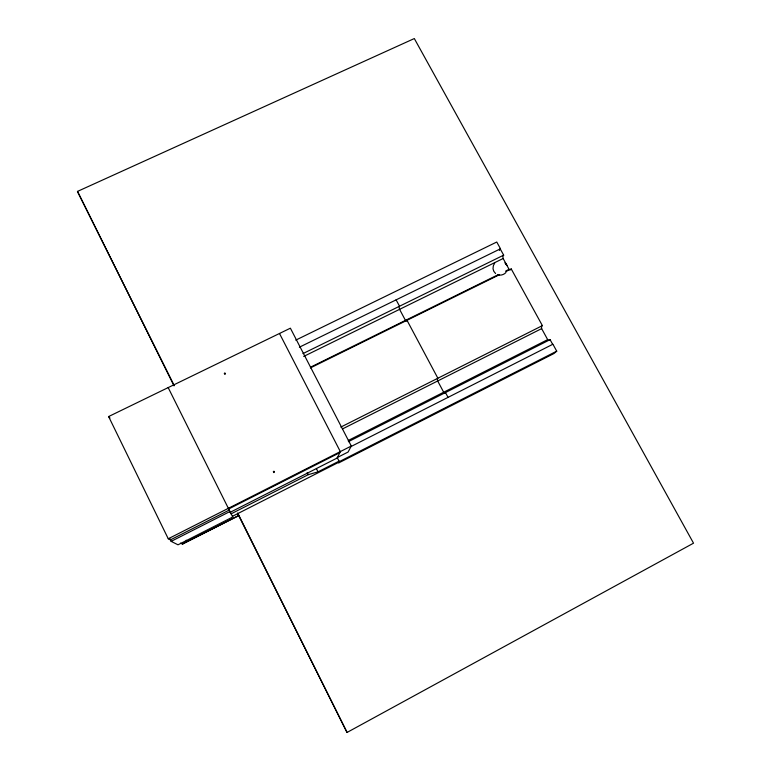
<?xml version="1.0" encoding="UTF-8"?>
<svg xmlns="http://www.w3.org/2000/svg" width="771" height="771" viewBox="0 0 771 771"><rect width="100%" height="100%" fill="white"/><g stroke="black" fill="none" stroke-linecap="round" stroke-linejoin="round"><path stroke-width="1.16" d="M493.267 266.168L493.016 268.809L493.835 271.373L495.58 273.493M556.729 351.171L339.307 461.627L338.633 462.947L553.954 353.532L556.729 351.171L552.913 344.223L350.554 446.766M229.17 510.103L170.42 539.883L168.261 538.775L108.615 416.552L290.388 328.186L351.297 446.033L348.087 452.047L337.553 457.386M493.382 265.561L494.693 263.181M499.386 250.44L500.485 248.782L496.765 242.017L295.746 340.136M505.969 272.5C503.945 274.669 500.88 275.671 497.999 274.823M237.574 513.399L347.046 732.45L693.524 543.179L414.316 38.55L77.476 191.42L174.034 385.857M171.143 541.367L229.893 511.558L232.784 516.975L178.014 544.808L171.143 541.367L169.707 538.409M232.428 516.31L338.392 462.475L339.057 461.145L318.028 471.833L308.284 474.666L231.107 513.843L230.134 511.886M238.663 515.5L182.399 544.066L238.731 515.722L237.593 513.351M348.309 440.463L547.68 339.645A8.182 2.515 62.8 0 0 550.08 339.645L552.701 344.406M348.357 441.687L550.08 339.645M168.261 538.775L351.297 446.033M228.592 509.024L339.818 452.664M340.811 427.086L542.389 325.632L511.231 268.915A8.105 2.477 64.2 0 1 509.082 269.33L505.843 270.929M342.372 428.984L541.637 328.619A8.182 2.515 62.8 0 1 542.389 325.632M310.578 367.169L498.288 274.649M310.376 367.931L499.406 274.736M505.853 271.565L511.231 268.915M303.678 356.433L503.135 258.507A8.105 2.477 64.2 0 1 503.675 255.153L500.215 248.86M299.389 347.191L500.485 248.782M302.974 353.59L503.675 255.153M180.549 543.102L182.631 544.21M186.168 540.24L188.124 541.415M108.615 416.552L109.954 417.978M503.135 258.507L509.082 269.33M541.637 328.619L547.68 339.645M396.092 299.803L399.532 306.232A8.221 1.696 63.9 0 0 399.58 309.344L405.459 320.399A8.221 1.696 63.9 0 0 407.021 320.283M407.001 320.293L437.87 378.233A8.298 1.725 63.1 0 0 437.677 380.98L443.682 392.237A8.298 1.725 63.1 0 0 445.465 392.564L448.076 397.422M279.488 333.486L340.319 451.594L337.274 457.974L230.317 512.243L168.174 387.591M337.168 457.473L339.307 461.627M316.428 468.691L318.028 471.833M307.186 472.527L308.284 474.666M77.476 191.42L174.13 385.394M237.767 513.12L347.046 732.45M228.929 509.612L229.893 511.558M506.769 265.369L506.219 264.482L506.769 265.369M505.786 263.557L504.995 262.757L505.766 263.605M505.843 263.431L506.586 264.366L505.892 263.441M224.901 373.116L224.313 373.463L224.756 374.378L225.344 374.031L224.901 373.116M273.936 471.322L273.339 471.659L273.811 472.584L274.409 472.247L273.936 471.322"/></g></svg>
